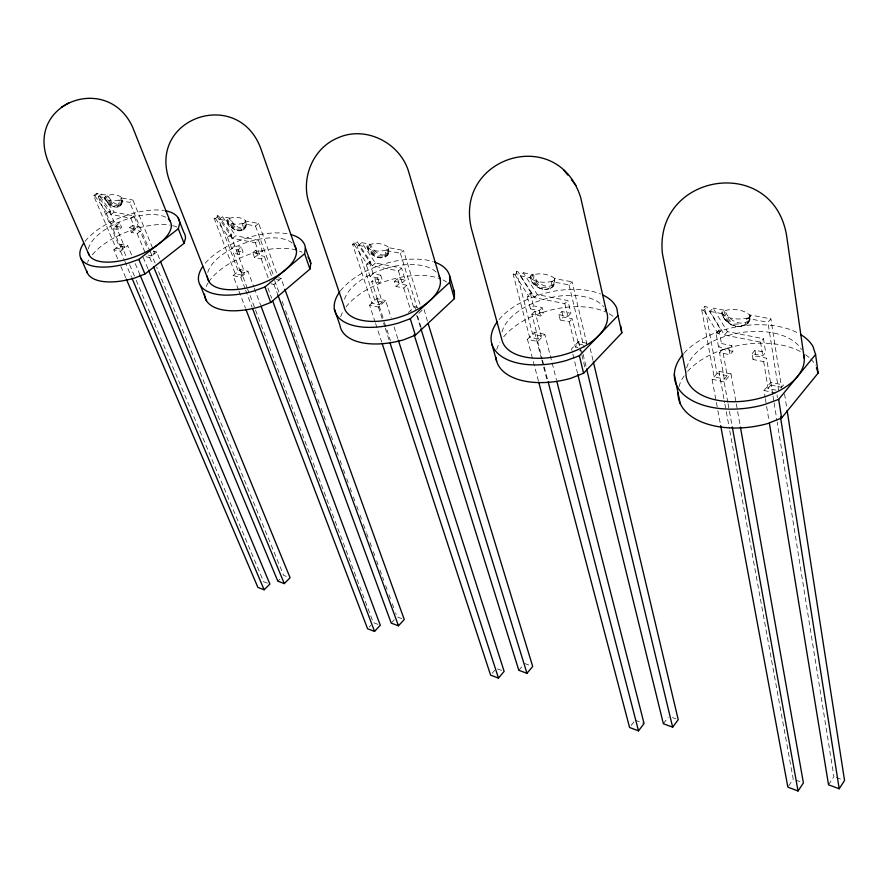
<?xml version="1.0" encoding="UTF-8"?>
<svg xmlns="http://www.w3.org/2000/svg" width="889" height="889" viewBox="0 0 889 889"><rect width="100%" height="100%" fill="white"/><g stroke="black" fill="none" stroke-linecap="round" stroke-linejoin="round"><path stroke-width="0.67" stroke-dasharray="4.45 3.33" d="M750.227 315.539L749.827 316.895L748.049 318.006L748.049 321.407L746.849 324.107C737.948 330.919 724.002 323.174 721.668 313.05L722.09 311.706C730.647 307.861 743.371 308.916 750.227 315.539L750.105 319.062L748.282 323.207L744.582 325.819M749.727 320.362L749.827 316.895M122.193 201.081C121.682 212.46 106.447 205.615 104.791 198.258L104.758 197.302C109.036 193.602 117.059 193.802 121.393 197.358L122.193 201.081L121.393 197.358M246.242 224.384L245.875 226.951L244.142 229.495C237.352 233.818 228.573 226.851 226.828 220.205C231.551 215.938 240.463 216.727 245.42 220.405L246.242 224.384L245.542 221.028L258.677 223.472L276.823 273.601M246.142 223.884L245.742 226.284L244.053 227.917C237.752 229.184 232.362 223.383 230.062 218.149L222.55 216.749L219.394 219.239L232.674 238.308L255.321 242.764L258.443 240.219L262.577 251.543L259.466 254.087L252.765 252.732L254.543 257.543L261.233 258.91L264.333 256.354L271.534 276.123M387.771 254.799L388.093 246.931C382.448 242.941 373.991 242.441 367.802 245.453L367.135 246.531C367.902 258.232 391.371 263.811 388.493 248.098M553.391 286.225L554.636 279.079L553.969 277.768C547.335 273.556 537.801 272.423 530.655 275.912L530.088 277.112C531.244 289.858 556.336 295.859 554.636 279.079M119.682 206.37L120.026 202.681L119.17 200.014L121.449 198.314M750.105 319.062L748.605 322.107L745.849 324.374M120.56 205.915L121.471 201.947L120.682 199.236M243.219 229.984L244.064 226.128L243.319 223.306L244.897 222.461L245.42 220.405M828.537 784.809L833.904 776.586L777.186 422.053M244.142 229.495L245.564 225.339L244.897 222.461M788.632 786.009L793.232 779.142L729.625 429.976M385.281 257.143L386.771 253.109L386.204 250.109L387.837 249.198M663.361 723.735L668.161 717.345M631.179 725.424L634.357 721.268M386.626 255.965L388.293 253.91M780.875 388.093L783.42 385.026L770.83 382.348L764.029 390.493L765.151 397.339M776.019 390.182L768.029 388.46L770.896 385.026L766.607 358.234L755.95 356.067L753.039 359.478L763.695 361.656L766.607 358.234M518.809 670.284L522.087 666.394M492.217 673.217L494.662 670.362M753.039 359.478L752.072 353.666L762.762 355.822L765.673 352.4L763.484 338.698L727.38 331.653L713.089 308.083L710.078 311.406L724.413 335.009L760.539 342.109L763.484 338.698M752.072 353.666L754.994 350.266L765.673 352.4M718.501 346.877L716.067 333.364L718.145 333.775L721.123 330.43L706.844 306.927L704.766 306.538L701.743 309.839L714.123 376.858L724.302 379.047L727.202 375.691L722.479 349.277L732.847 351.377L731.836 345.621L721.457 343.543L718.501 346.877L728.891 348.977L731.836 345.621M727.824 402.306L724.124 381.859L731.002 373.891L718.945 371.324L712.056 379.236L716.112 401.072M778.686 390.749L767.929 322.274L770.896 318.851L749.805 314.928L749.638 318.373L747.971 321.185C739.504 326.763 727.258 319.407 725.068 310.317L713.089 308.083M724.302 379.047L719.534 352.622L729.902 354.744L732.847 351.377M719.534 352.622L722.479 349.277M724.413 335.009L727.38 331.653M716.067 333.364L719.034 330.03L721.123 330.43M701.743 309.839L703.821 310.239L706.844 306.927M391.238 623.122L394.56 619.544M369.213 627.001L370.846 625.256M586.64 343.221L578.639 341.532L571.56 348.844L572.549 352.889M577.928 347.555L575.35 346.999L578.339 343.91L572.283 318.818L563.259 316.984L560.226 320.051L558.892 314.617L561.937 311.561L570.96 313.361L567.871 300.549L537.345 294.603L523.343 272.756L520.221 275.746L534.267 297.615L564.804 303.616L567.871 300.549M550.369 288.703L552.013 287.036L552.702 284.48L552.369 281.291L554.08 280.291M560.226 320.051L569.249 321.896L572.283 318.818M551.691 287.403L553.836 285.247M558.892 314.617L567.927 316.44L570.96 313.361M532.044 293.57L518.054 271.767L516.287 271.445L513.175 274.423L529.6 337.153L538.256 339.009L541.257 335.986L534.9 311.239L543.69 313.017L542.323 307.627L533.522 305.86L530.466 308.872L527.199 296.226L530.277 293.226L532.044 293.57L528.955 296.57L527.199 296.226M538.412 380.937L527.455 339.298L537.712 341.52L544.835 334.342L556.47 379.981M527.455 339.298L534.589 332.164L544.835 334.342M277.835 581.195L279.779 579.261M520.221 275.746L530.355 277.646C532.5 285.147 543.001 293.07 550.324 287.458L551.436 284.802L551.247 281.569L569.049 284.913L572.138 281.846L587.351 345.832M538.256 339.009L531.855 314.25L540.645 316.039L543.69 313.017M531.855 314.25L534.9 311.239M530.466 308.872L539.267 310.65L542.323 307.627M534.267 297.615L537.345 294.603M513.175 274.423L514.931 274.745L518.054 271.767M418.819 313.317L423.853 308.65L427.42 321.107M408.395 312.506L414.707 306.705L417.319 307.261M401.572 268.122L398.45 270.912L372.291 265.767L358.611 245.386L361.779 242.675L375.414 263.022L401.572 268.122L405.273 280.146L397.539 278.601L394.438 281.368L396.038 286.48L403.773 288.058L406.851 285.269L414.13 308.85M394.438 281.368L402.184 282.935L405.273 280.146M379.214 304.794L382.27 302.038L374.791 278.757L371.702 281.502L379.214 304.794L371.78 303.193L352.577 244.253L355.733 241.541L357.245 241.83L370.869 262.144L367.746 264.866L366.235 264.578L370.068 276.446L377.625 277.968L380.725 275.223L382.337 280.291L379.247 283.046L371.702 281.502M375.202 322.251L369.602 305.138L378.425 307.049L385.648 300.526L391.127 317.684M369.602 305.138L376.825 298.66L385.648 300.526M396.038 286.48L399.128 283.702L406.851 285.269M358.611 245.386L367.29 247.02C369.346 253.265 378.581 261.51 384.904 255.932L385.604 253.409L385.17 250.376L400.372 253.232L403.528 250.442L420.264 305.271M370.068 276.446L373.169 273.712L380.725 275.223M372.291 265.767L375.414 263.022M366.235 264.578L369.357 261.844L370.869 262.144M352.577 244.253L354.078 244.531L357.245 241.83M271.267 283.858L273.912 284.436L281.157 278.335L284.38 287.892M238.496 289.825L233.074 275.601L240.741 277.257L247.975 271.289L253.798 286.847M241.719 275.201L244.775 272.69L236.53 250.72L233.429 253.221L241.719 275.201L235.252 273.812L214.16 218.25L217.316 215.771L218.616 216.016L231.851 235.029L228.729 237.53L227.417 237.274L231.64 248.464L238.185 249.787L241.297 247.275L243.075 252.043L239.974 254.565L233.429 253.221M254.543 257.543L257.643 254.999L264.333 256.354M233.074 275.601L240.308 269.656L247.975 271.289M252.765 252.732L255.876 250.198L262.577 251.543M219.394 219.239L226.906 220.65C229.218 225.873 234.607 231.696 240.897 230.44L242.597 228.806L242.375 223.55L255.521 226.017L258.677 223.472M231.64 248.464L234.74 245.964L241.297 247.275M227.417 237.274L230.54 234.774L231.851 235.029M232.674 238.308L235.796 235.796L258.443 240.219M214.16 218.25L215.46 218.494L218.616 216.016M146.129 256.788L149.608 257.532L156.808 251.92L159.876 259.955M121.66 249.365L124.693 247.042L115.926 226.262L112.847 228.573L121.66 249.365L115.981 248.142L93.623 195.613L96.757 193.324L97.901 193.535L110.714 211.415L107.613 213.716L106.469 213.493L110.947 224.061L116.681 225.228L119.771 222.906L121.66 227.417L118.581 229.74L112.847 228.573M117.626 258.71L113.814 249.787L120.548 251.243L127.738 245.742L132.028 255.954M113.814 249.787L121.004 244.319L127.738 245.742M133.983 215.949L130.872 218.294L111.058 214.393L98.201 196.469L101.335 194.18L114.17 212.082L133.983 215.949L138.395 226.639L132.528 225.462L129.438 227.806L131.339 232.351L137.195 233.551L140.273 231.196L147.407 248.509M129.438 227.806L135.306 228.984L138.395 226.639M131.339 232.351L134.417 230.007L140.273 231.196M110.947 224.061L114.025 221.761L119.771 222.906M111.058 214.393L114.17 212.082M98.201 196.469L104.769 197.702C107.058 202.281 111.758 208.015 117.548 206.793L118.882 205.226L118.293 200.247L129.761 202.392L132.894 200.058L154.808 253.476L150.119 252.476M106.469 213.493L109.569 211.193L110.714 211.415M93.623 195.613L94.767 195.824L97.901 193.535M119.17 200.014C114.57 201.181 108.502 201.747 104.791 198.258M114.77 205.648L117.77 205.492L119.215 206.492M243.319 223.306C238.052 224.639 231.384 224.973 227.017 221.261M237.352 229.095L240.686 228.951L242.441 230.062M386.204 250.109C380.114 251.654 372.68 251.654 367.513 247.698M378.225 256.043L381.937 255.91L384.092 257.165M552.369 281.291C545.279 283.058 536.878 282.646 530.722 278.401L530.088 277.112M541.79 287.325L545.99 287.225L548.646 288.636M748.049 318.006C739.481 319.762 728.024 319.751 721.668 313.05M734.025 324.096L738.826 324.029L742.148 325.652M740.57 326.641L741.47 326.407M101.335 194.18L107.902 195.402C110.192 199.981 114.881 205.703 120.671 204.47L122.004 202.903L121.426 197.914L132.894 200.058M361.779 242.675L370.446 244.286C372.491 250.542 381.737 258.766 388.048 253.176L388.76 250.654L388.326 247.62L403.528 250.442M523.343 272.756L533.467 274.645C535.6 282.146 546.113 290.036 553.414 284.413L554.536 281.757L554.358 278.535L572.138 281.846M710.078 311.406L722.068 313.661C724.268 322.74 736.503 330.13 744.993 324.563L746.649 321.751L746.816 318.306L767.929 322.274M115.926 226.262L121.66 227.417M236.53 250.72L243.075 252.043M374.791 278.757L382.337 280.291M153.33 251.187L156.808 251.92M278.513 277.768L281.157 278.335M124.693 247.042L119.015 245.831L96.757 193.324M244.775 272.69L238.308 271.301L217.316 215.771M276.468 279.457L279.146 280.024M382.27 302.038L374.825 300.46L355.733 241.541M541.257 335.986L532.611 334.142L516.287 271.445M578.339 343.91L586.062 345.554M727.202 375.691L717.034 373.524L704.766 306.538M770.896 385.026L781.542 387.293L770.896 318.851M148.252 255.087L151.775 255.843L129.761 202.392M579.572 350.577L582.239 351.155M712.056 379.236L724.124 381.859M764.029 390.493L775.386 392.949M286.236 576.339L283.658 575.405L156.731 267.145M401.861 618.622L397.039 616.855L395.616 612.943M524.543 663.472L530.366 665.605M672.44 717.545L675.918 718.823M836.271 777.453L842.183 779.62M267.4 583.14L263.655 581.739L136.128 280.102M377.969 624.356L373.313 622.622L249.598 294.315M497.407 668.872L501.896 670.55M635.157 720.223L642.791 723.068M795.777 780.098L800.867 781.998M735.392 326.163L733.358 324.852M542.679 289.158L541.09 288.003M378.758 257.677L377.514 256.654M237.63 230.573L236.641 229.662M114.837 206.993L114.059 206.17M111.214 204.748L106.324 200.092L104.758 197.302M537.312 286.202L531.533 280.48M374.102 254.999L368.657 249.687L367.135 246.531M233.54 228.129L228.384 223.172L226.828 220.205M729.124 322.874L722.979 316.673M729.369 322.074L723.379 315.395L722.09 311.706M537.645 285.491L532.067 279.335L530.655 275.912M374.491 254.365L369.279 248.653L367.802 245.453M233.963 227.551L229.073 222.228L227.562 219.216M111.67 204.214L105.524 196.402M730.402 321.44L725.057 314.362L723.846 310.628M538.634 284.913L533.689 278.401L532.355 274.923M375.447 253.832L370.835 247.798L369.435 244.553M234.885 227.062L229.129 218.394M112.547 203.759L107.036 195.636M94.767 195.824L107.613 213.716M215.46 218.494L228.729 237.53M222.55 216.749L235.796 235.796M354.078 244.531L367.746 264.866M514.931 274.745L528.955 296.57M703.821 310.239L718.145 333.775M149.608 257.532L152.464 264.077M273.912 284.436L277.924 295.026M120.882 266.356L125.782 277.824M120.548 251.243L124.338 260.188M124.882 261.466L131.383 276.801M116.681 225.228L118.581 229.74M109.569 211.193L114.025 221.761M121.004 244.319L126.949 258.377M129.65 264.766L135.595 278.824M135.25 263.622L140.073 275.112M143.185 257.31L147.974 268.834M130.872 218.294L135.306 228.984M137.195 233.551L145.385 253.343M132.528 225.462L134.417 230.007M150.385 251.731L156.208 265.855M416.652 315.317L420.53 327.485M238.985 291.125L245.386 307.938M240.308 269.656L247.153 287.825M247.642 289.125L249.109 293.014M240.741 277.257L245.153 288.936M245.642 290.225L252.02 307.094M230.54 234.774L234.74 245.964M254.276 288.136L260.577 304.994M238.185 249.787L239.974 254.565M255.876 250.198L257.643 254.999M267.889 287.914L271.712 298.304M255.321 242.764L259.466 254.087M261.233 258.91L269.389 281.157M255.521 226.017L273.756 276.168M274.634 280.557L278.902 292.292M282.224 301.415L283.647 305.327M285.547 310.539L297.415 343.121M297.882 344.432L299.304 348.344M301.204 353.555L302.627 357.467M304.527 362.679L309.272 375.714M311.172 380.925L314.017 388.749M314.484 390.049L315.917 393.96M317.806 399.172L319.229 403.084M321.129 408.295L325.874 421.33M327.774 426.553L330.619 434.365M331.097 435.677L332.519 439.588M334.42 444.8L338.209 455.224M340.109 460.435L341.532 464.347M343.432 469.559L344.854 473.47M346.754 478.693L348.177 482.594M350.077 487.817L351.499 491.728M353.389 496.94L354.811 500.851M356.711 506.063L358.134 509.975M360.034 515.187L361.456 519.098M363.357 524.31L366.201 532.133M366.679 533.433L368.102 537.345M370.002 542.557L371.424 546.468M373.324 551.68L374.747 555.592M376.636 560.803L378.058 564.715M379.959 569.927L383.759 580.361M385.659 585.573L387.082 589.485M388.971 594.697L390.404 598.608M392.293 603.82L393.716 607.732M375.636 323.574L381.659 342.009M376.825 298.66L384.081 321.107M384.504 322.429L390.482 340.92M378.425 307.049L383.126 321.574M383.548 322.896L384.837 326.852M385.259 328.174L389.538 341.376M369.357 261.844L373.169 273.712M394.083 326.93L397.883 338.809M377.625 277.968L379.247 283.046M397.539 278.601L399.128 283.702M398.45 270.912L402.184 282.935M403.773 288.058L411.085 311.65M414.707 306.705L415.519 309.35M417.563 315.984L421.23 327.919M400.372 253.232L417.219 308.083M534.589 332.164L541.545 359.023M541.89 360.367L543.29 365.735M543.635 367.079L547.113 380.503M537.712 341.52L542.234 358.967M542.579 360.312L543.968 365.679M544.324 367.024L547.791 380.448M530.277 293.226L533.522 305.86M539.267 310.65L540.645 316.039M561.937 311.561L563.259 316.984M572.883 354.233L577.506 373.113M564.804 303.616L567.927 316.44M569.249 321.896L575.35 346.999M583.073 354.155L586.307 367.624M578.639 341.532L581.562 353.655M581.884 355.011L585.14 368.491M569.049 284.913L584.051 347.599M590.174 348.444L593.052 360.59M716.367 402.428L717.634 409.251M717.879 410.618L720.423 424.264M728.069 403.673L732.014 425.498M718.945 371.324L724.657 402.695M724.902 404.062L729.38 428.609M719.034 330.03L721.457 343.543M731.002 373.891L736.07 402.528M736.303 403.884L740.17 425.709M728.891 348.977L729.902 354.744M765.373 398.705L768.963 420.608M754.994 350.266L755.95 356.067M760.539 342.109L762.762 355.822M763.695 361.656L768.029 388.46M770.83 382.348L772.797 394.672M773.019 396.038L773.897 401.517M774.119 402.884L776.964 420.675M777.008 394.972L777.442 397.716M784.576 393.971L786.698 407.673M678.929 386.826A71.142 41.294 -9.7 0 1 684.363 375.547M687.664 371.391A71.142 41.294 -9.7 0 1 801 351.888M805.601 354.744A71.142 41.294 -9.7 0 1 809.757 358.1M810.746 359.045A71.142 41.294 -9.7 0 1 815.535 365.201M684.074 353.1A71.731 40.994 -9.9 0 1 799.511 333.864M686.675 367.857A59.763 34.149 -9.9 0 1 740.737 332.653A59.763 34.149 -9.9 0 1 801.5 349.566M496.751 349.477A64.586 35.549 -14.3 0 1 499.94 342.143M503.707 336.775A64.586 35.549 -14.3 0 1 605.687 311.983M609.176 313.761A64.586 35.549 -14.3 0 1 613.288 316.517M499.018 319.596A65.075 35.238 -14.4 0 1 600.62 294.026M502.018 332.086A54.229 29.359 -14.4 0 1 547.891 298.237A54.229 29.359 -14.4 0 1 603.631 306.738M340.687 316.84A59.641 30.648 -17.5 0 1 343.098 311.339M345.932 307.049A59.641 30.648 -17.5 0 1 440.566 278.924M442.922 279.957A59.641 30.648 -17.5 0 1 446.545 282.024M340.465 290.87A60.063 30.359 -17.5 0 1 433.187 261.61M344.532 299.237A50.04 25.292 -17.5 0 1 386.937 268.122A50.04 25.292 -17.5 0 1 436.743 272.723M206.17 286.514A55.707 26.559 -19.7 0 1 207.948 283.102M208.682 281.946A55.707 26.559 -19.7 0 1 252.732 253.187A55.707 26.559 -19.7 0 1 302.049 252.232M205.281 263.2A56.074 26.27 -19.7 0 1 287.658 233.818M207.782 272.456A46.717 21.892 -19.7 0 1 245.731 242.764A46.717 21.892 -19.7 0 1 292.592 243.33M87.533 262.411A52.44 23.147 -21.2 0 1 88.667 260.033M92.278 254.776A52.44 23.147 -21.2 0 1 170.066 225.128M172.655 225.65A52.44 23.147 -21.2 0 1 178.922 228.006M85.088 241.341A52.762 22.881 -21.1 0 1 164.243 210.537M88.378 248.898A43.972 19.069 -21.1 0 1 121.226 221.217A43.972 19.069 -21.1 0 1 165.954 217.394"/><path stroke-width="1.33" d="M334.353 308.928L339.942 325.23A59.641 30.648 -17.5 0 0 403.55 339.842L415.385 335.186L454.412 298.637L454.423 292.392L449.634 275.801A60.063 30.359 -17.5 0 0 434.488 262.044M204.526 294.126A55.707 26.559 -19.7 0 0 259.666 306.794L270.712 302.471L309.961 269.089L304.627 253.709L305.394 247.787A56.074 26.27 -19.7 0 0 290.481 234.44M309.961 269.089L310.806 263.433L305.394 247.787M86.577 270.767A52.44 23.147 -21.2 0 0 134.606 278.068L144.974 274.034L184.056 243.33L178.3 228.784L179.678 223.383A52.762 22.881 -21.1 0 0 165.376 210.737M184.056 243.33L185.523 238.174A52.44 23.147 -21.2 0 0 183.823 232.373L178.011 217.638M769.407 423.353L828.537 784.809L839.205 788.754L844.55 780.475L787.121 410.418M720.668 425.62L787.865 787.154L798.055 790.988L803.412 782.942L740.415 427.064M577.828 374.458L663.361 723.735L672.651 727.169L678.229 719.668L593.374 361.945M538.767 382.281L629.59 727.502L638.502 730.858L644.058 723.546L556.814 381.314M678.051 392.882A71.142 41.294 -9.7 0 0 767.818 423.52L781.609 417.997L818.147 373.058L815.58 354.511L812.913 346.343A71.731 40.994 -9.9 0 0 800.689 334.553M683.185 354.111A71.731 40.994 -9.9 0 0 689.72 399.128A71.731 40.994 -9.9 0 0 764.707 404.517L778.675 399.339L815.58 354.511M414.085 334.486L518.809 670.284L526.966 673.306L532.7 666.461L428.231 323.763M382.092 343.321L490.595 675.118L498.462 678.085L504.141 671.384L398.305 340.12M272.667 300.904L391.238 623.122L398.472 625.8L404.273 619.5L284.847 289.203M245.886 309.228L367.568 628.756L374.558 631.39L380.292 625.223L261.066 306.294M495.94 357.322A64.586 35.549 -14.3 0 0 570.86 378.281L583.595 373.224L621.822 332.897L620.722 325.919M497.351 321.729A65.075 35.238 -14.4 0 0 504.185 358.056A65.075 35.238 -14.4 0 0 566.437 360.478L579.372 355.756L617.977 315.528L616.822 308.261A65.075 35.238 -14.4 0 0 602.931 295.059M148.507 270.112L277.835 581.195L284.291 583.584L290.103 577.761L160.398 261.244M126.327 279.102L257.91 587.429L264.144 589.785L269.9 584.073L140.073 275.112M339.742 291.836A60.063 30.359 -17.5 0 0 344.865 322.285A60.063 30.359 -17.5 0 0 398.239 323.118L410.274 318.762L449.69 282.324L449.634 275.801M202.67 266.633A56.074 26.27 -19.7 0 0 253.754 291.025L265 286.991L304.627 253.709M169.999 221.005L132.594 127.105C107.602 72.076 24.659 102.857 48.162 161.542L89.1 254.976M83.566 243.442A52.762 22.881 -21.1 0 0 128.294 263.155L138.851 259.399L178.3 228.784M69.131 102.624L61.463 107.191M606.376 311.239L580.695 197.58C557.581 124.327 453.634 157.053 471.526 229.073L502.207 340.943A54.229 29.359 -14.4 0 0 566.682 353.9A54.229 29.359 -14.4 0 0 605.198 308.928M571.416 179.645L575.95 185.412M563.67 169.91L567.715 175.044M80.932 258.41L87.4 273.045M131.928 278.079L264.144 589.785M138.851 259.399L144.974 274.034M153.519 266.644L284.291 583.584M200.358 285.336L206.492 300.804M208.982 281.646L170.166 182.634C144.84 117.748 239.719 85.5 261.444 150.408L296.448 250.376M252.509 308.394L374.558 631.39M265 286.991L270.712 302.471M277.924 295.026L398.472 625.8M816.402 367.813L818.147 373.058M389.96 342.698L498.462 678.085M410.274 318.762L415.385 335.186M420.942 328.808L526.966 673.306M439.999 278.568L408.773 172.177C400.461 142.973 365.435 124.949 337.442 138.084C313.561 147.941 301.193 176.911 308.472 201.325L343.932 306.172A50.04 25.292 -17.5 0 0 399.728 317.095A50.04 25.292 -17.5 0 0 439.077 276.09M449.69 282.324L454.412 298.637M491.817 343.91L496.662 361.234M548.146 381.792L638.502 730.858M579.372 355.756L583.595 373.224M586.64 368.968L672.651 727.169M617.977 315.528L621.822 332.897M674.329 374.48L680.152 403.384M732.258 426.864L798.055 790.988M778.675 399.339L781.609 417.997M780.475 416.93L839.205 788.754M804.212 358.167L786.621 235.696C772.919 153.741 653.848 173.155 662.427 253.643L685.93 373.024A59.763 34.149 -9.9 0 0 749.394 400.45A59.763 34.149 -9.9 0 0 803.545 354.367M453.523 289.881A59.641 30.648 -17.5 0 1 454.423 292.392M308.105 257.054A55.707 26.559 -19.7 0 1 310.806 263.433M294.27 245.097A46.717 21.892 -19.7 0 1 259.277 284.402A46.717 21.892 -19.7 0 1 207.315 276.157M168.299 219.027A43.972 19.069 -21.1 0 1 139.362 255.021A43.972 19.069 -21.1 0 1 88.3 252.609"/></g></svg>
